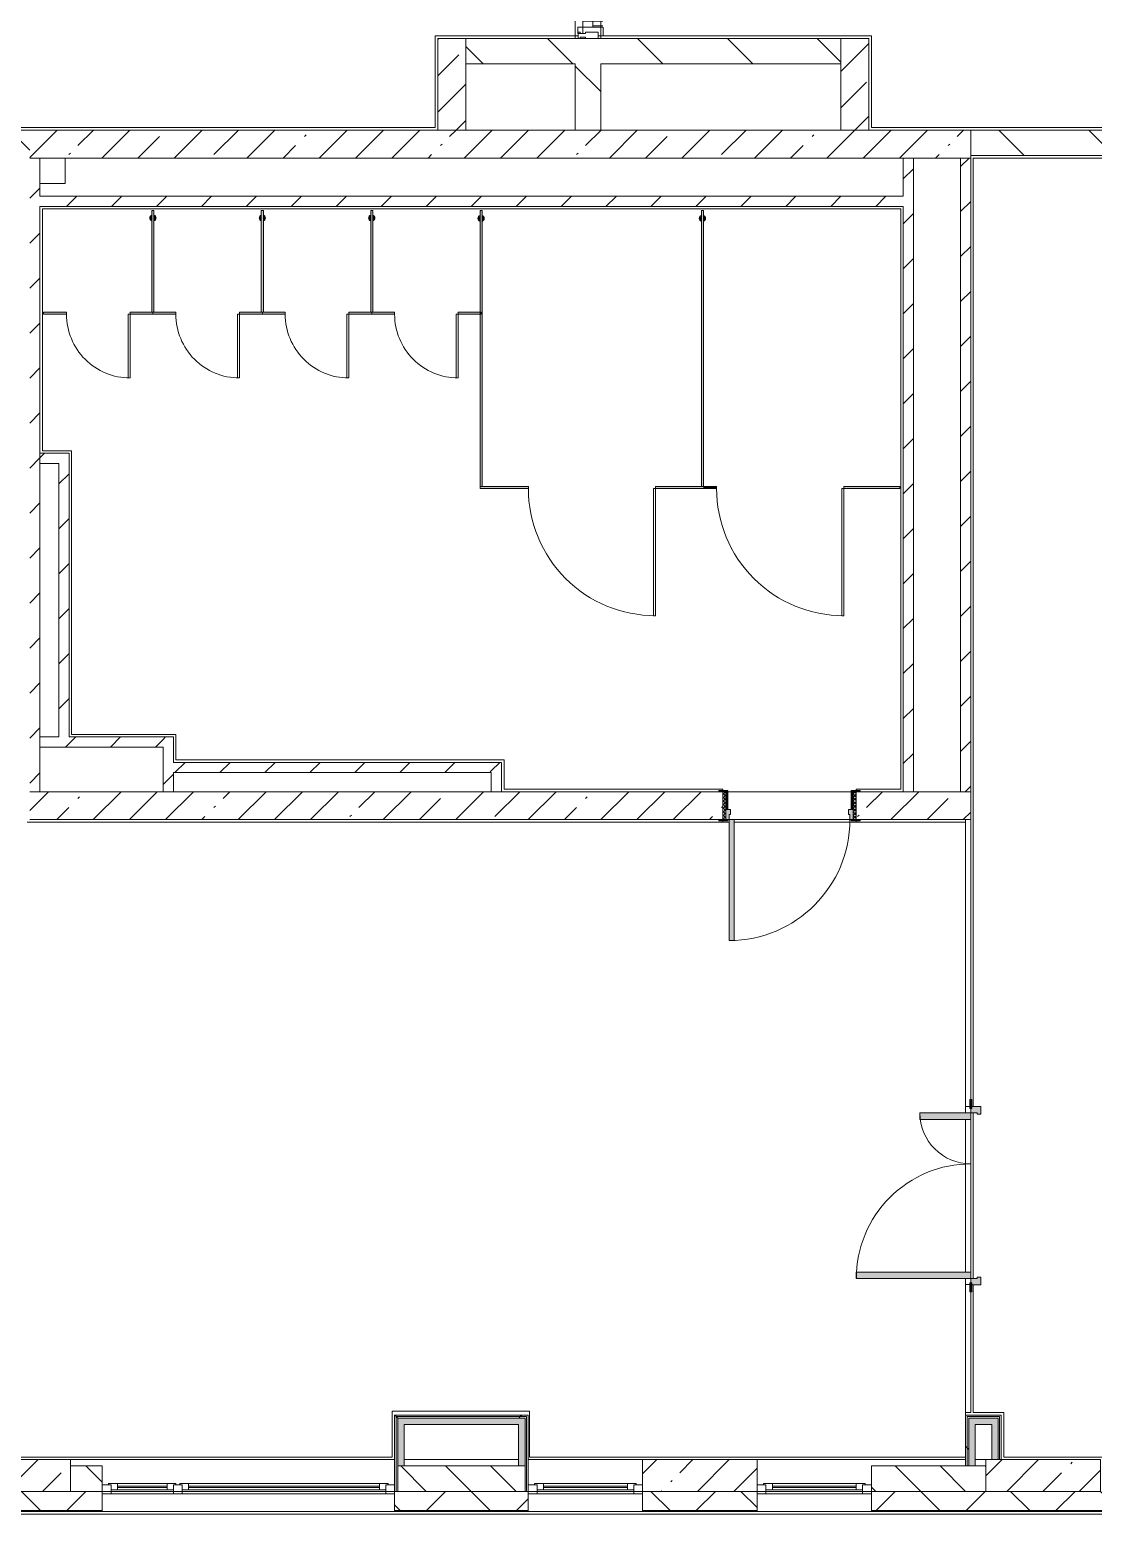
# Model space of a CAD drawing. Header units: millimetres. Extents: x -7229 to 193500, y -8553 to 29000.
# Drawn here: x 94210 to 102574, y -280 to 11389 of the extents above; entities that cross this region are included whole.
import ezdxf

# ---------------------------------------------------------------- set-up
doc = ezdxf.new("R2010")
doc.units = ezdxf.units.MM
for name, color, linetype, lineweight, true_color in [('A-DETL-GENF-3', 7, 'Continuous', 5, 0xaaaaaa), ('A-DOOR-1', 7, 'Continuous', 5, 0xaaaaaa), ('A-DOOR-2', 7, 'Continuous', 5, 0xe2e2e2), ('A-DOOR-FRAM-1', 7, 'Continuous', 5, 0xe2e2e2), ('A-DOOR-FRAM-2', 7, 'Continuous', 5, 0xaaaaaa), ('A-FLOR-1', 7, 'Continuous', 5, 0xaaaaaa), ('A-GENM-1', 7, 'Continuous', 5, 0xe2ddcd), ('I-WALL-1', 7, 'Continuous', 5, 0xe7e7e7)]:
    doc.layers.add(name, color=color, linetype=linetype, lineweight=lineweight, true_color=true_color)
for name, color, linetype, lineweight in [('A-DOOR', 7, 'Continuous', 5), ('A-GENM', 7, 'Continuous', 5), ('A-GLAZ', 7, 'Continuous', 5), ('A-GLAZ-CWMG', 7, 'Continuous', 5), ('A-WALL', 7, 'Continuous', 5), ('A-WALL-1', 7, 'Continuous', 9), ('I-WALL', 7, 'Continuous', 5), ('S-COLS', 7, 'Continuous', 5)]:
    doc.layers.add(name, color=color, linetype=linetype, lineweight=lineweight)
pattern_1 = [(45, (0, 0), (-176.7767, 176.7767), [])]
pattern_2 = [(135, (0, 0), (-353.5534, -353.5534), [])]
pattern_3 = [(45, (0, 0), (-285.1231, 285.1231), []), (45, (285.12, 0), (-285.1231, 285.1231), [504.031, -100.806, 16.764, -84.042])]
pattern_4 = [(45, (0, 0), (-530.33, 530.33), []), (135, (0, 0), (-530.33, -530.33), [])]

# ---------------------------------------------------------------- blocks, each defined once
blk = doc.blocks.new('110_Дверь_СКБ_1Ст_Внутренняя1 - Д-7а_л__950x2100h_Туалет-32220591-1_2_1_птичка зашивка')
at = {"layer": 'A-DOOR-1'}
h = blk.add_hatch(dxfattribs=at)
h.set_pattern_fill('FP_27', color=256, style=0, pattern_type=2)
h.set_pattern_definition([(135, (1776.41, 174.685), (-14.14214, -14.14214), []), (225, (1776.41, 174.685), (14.14214, -14.14214), [])])
h.paths.add_polyline_path([(537.5, 110), (512.5, 110), (512.5, -110), (537.5, -110)])
at = {"layer": 'A-DOOR-2'}
h = blk.add_hatch(color=256, dxfattribs=at)
h.paths.add_polyline_path([(512.5, 110), (487.5, 110), (487.5, 70), (477.5, 70), (477.5, 30), (512.5, 30)])
h.paths.add_polyline_path([(-462.5, 110), (-487.5, 110), (-487.5, 30), (-452.5, 30), (-452.5, 70), (-462.5, 70)])
at = {"layer": 'A-DOOR-FRAM-1'}
for points in [[(447.5, 1060), (447.5, 110), (487.5, 112), (487.5, 1060)], [(-499, 118), (-542.5, 118), (-542.5, 110), (-472.5, 110), (-472.5, 118), (-492.5, 118)], [(567.5, 118), (497.5, 118), (497.5, 110), (567.5, 110)], [(-487.5, 30), (-487.5, -110), (-472.5, -110), (-472.5, 30)], [(497.5, 30), (497.5, -110), (512.5, -110), (512.5, 30)], [(-542.5, -110), (-542.5, -118), (-472.5, -118), (-472.5, -110), (-512.5, -110)], [(512.5, -110), (497.5, -110), (497.5, -118), (567.5, -118), (567.5, -110), (537.5, -110)]]:
    blk.add_hatch(color=256, dxfattribs=at).paths.add_polyline_path(points)
at = {"layer": 'A-DOOR-FRAM-2'}
h = blk.add_hatch(dxfattribs=at)
h.set_pattern_fill('FP_28', color=256, style=0, pattern_type=2)
h.set_pattern_definition([(45, (-346.384, 174.685), (-14.1421, 14.1421), []), (135, (-346.384, 174.685), (-14.1421, -14.1421), [])])
h.paths.add_polyline_path([(-512.5, 110), (-512.5, -110), (-487.5, -110), (-487.5, 110)])
at = {"layer": 'A-DOOR-1'}
for p, q in [((487.5, 1060), (447.5, 1060)), ((447.5, 1060), (447.5, 110)), ((487.5, 110), (487.5, 1060)), ((447.5, 110), (487.5, 110))]:
    blk.add_line(p, q, dxfattribs=at)
blk.add_arc((487.5, 110), 950, 90, 180, dxfattribs=at)
at = {"layer": 'A-DOOR-FRAM-2'}
for p, q in [((-472.5, 118), (-542.5, 118)), ((-542.5, 118), (-542.5, 110)), ((-472.5, 110), (-472.5, 118)), ((567.5, 118), (497.5, 118)), ((497.5, 118), (497.5, 110)), ((567.5, 110), (567.5, 118)), ((-542.5, 110), (-472.5, 110)), ((-487.5, 110), (-512.5, 110)), ((-512.5, 110), (-512.5, -110)), ((-462.5, 110), (-487.5, 110)), ((-487.5, 110), (-487.5, 30)), ((-487.5, -110), (-487.5, 110)), ((-472.5, 110), (-487.5, 110)), ((-487.5, 110), (-487.5, 109)), ((-487.5, 109), (-472.5, 109)), ((-487.5, 30), (-452.5, 30)), ((-472.5, 30), (-487.5, 30)), ((-487.5, 30), (-487.5, -110)), ((-472.5, 109), (-472.5, 110)), ((-472.5, -110), (-472.5, 30)), ((-462.5, 70), (-462.5, 110)), ((-452.5, 70), (-462.5, 70)), ((-452.5, 30), (-452.5, 70)), ((487.5, 70), (477.5, 70)), ((477.5, 70), (477.5, 30)), ((477.5, 30), (512.5, 30)), ((487.5, 110), (487.5, 70)), ((512.5, 110), (487.5, 110)), ((512.5, 110), (497.5, 110)), ((497.5, 110), (497.5, 109)), ((497.5, 110), (567.5, 110)), ((497.5, 109), (512.5, 109)), ((512.5, 30), (497.5, 30)), ((497.5, 30), (497.5, -110)), ((512.5, 30), (512.5, 110)), ((537.5, 110), (512.5, 110)), ((512.5, 110), (512.5, -110)), ((512.5, 109), (512.5, 110)), ((512.5, -110), (512.5, 30)), ((537.5, -110), (537.5, 110)), ((-472.5, -110), (-542.5, -110)), ((-542.5, -110), (-542.5, -118)), ((-512.5, -110), (-487.5, -110)), ((-487.5, -110), (-472.5, -110)), ((-472.5, -118), (-472.5, -110)), ((497.5, -110), (512.5, -110)), ((567.5, -110), (497.5, -110)), ((497.5, -110), (497.5, -118)), ((512.5, -110), (537.5, -110)), ((567.5, -118), (567.5, -110)), ((-542.5, -118), (-472.5, -118)), ((497.5, -118), (567.5, -118))]:
    blk.add_line(p, q, dxfattribs=at)
blk = doc.blocks.new('131_Сантехническая перегородка 7 - СП-1-30858579-1_2_1_птичка зашивка')
at = {"layer": 'A-GENM-1'}
blk.add_hatch(color=256, dxfattribs=at).paths.add_polyline_path([(2166, 8), (-4, 8), (-4, -8), (2166, -8)])
at = {"layer": 'A-GENM'}
for p, q in [((2166, 8), (-4, 8)), ((-4, 8), (-4, -8)), ((2166, -8), (2166, 8)), ((-4, -8), (2166, -8))]:
    blk.add_line(p, q, dxfattribs=at)
at = {"layer": 'A-GENM', "flags": 128}
for points in [[(71, 8), (71, 9), (71, 9), (70, 9), (70, 10), (70, 10), (69, 11), (69, 11), (68, 12), (68, 12), (67, 12), (67, 13), (66, 13), (66, 13), (65, 14), (65, 14), (64, 14), (64, 14), (63, 14), (62, 15), (62, 15), (61, 15), (61, 15), (60, 15), (59, 15), (59, 15), (58, 15), (58, 15), (57, 15), (56, 15), (56, 15), (55, 15), (55, 15), (54, 14), (54, 14), (53, 14), (52, 14), (52, 13), (51, 13), (51, 13), (50, 13), (50, 12), (49, 12), (49, 11), (48, 11), (48, 11), (48, 10), (47, 10), (47, 9), (46, 9), (46, 8), (46, 8)], [(46, -8), (46, -9), (47, -9), (47, -9), (47, -10), (48, -10), (48, -11), (49, -11), (49, -12), (50, -12), (50, -12), (51, -13), (51, -13), (52, -13), (52, -14), (53, -14), (53, -14), (54, -14), (54, -14), (55, -15), (56, -15), (56, -15), (57, -15), (57, -15), (58, -15), (59, -15), (59, -15), (60, -15), (60, -15), (61, -15), (62, -15), (62, -15), (63, -15), (63, -14), (64, -14), (64, -14), (65, -14), (66, -13), (66, -13), (67, -13), (67, -13), (68, -12), (68, -12), (69, -11), (69, -11), (69, -11), (70, -10), (70, -10), (71, -9), (71, -9), (71, -8), (71, -8)]]:
    blk.add_lwpolyline(points, dxfattribs=at)
at = {"layer": 'A-GENM'}
for radius, start, end in [(24.6, 19.9113, 160.0887), (17.6, 45, 135), (17.6, 45, 135), (15.1, 45, 135), (24.6, 199.9113, 340.0887), (17.6, 225, 315), (17.6, 225, 315), (15.1, 225, 315)]:
    blk.add_arc((59, 0), radius, start, end, dxfattribs=at)
blk = doc.blocks.new('131_Сантехническая перегородка 6 - СП-1-30839354-1_2_1_птичка зашивка')
at = {"layer": 'A-GENM-1'}
blk.add_hatch(color=256, dxfattribs=at).paths.add_polyline_path([(800, 8), (0, 8), (0, -8), (800, -8)])
at = {"layer": 'A-GENM'}
for p, q in [((800, 8), (0, 8)), ((0, 8), (0, -8)), ((800, -8), (800, 8)), ((0, -8), (800, -8))]:
    blk.add_line(p, q, dxfattribs=at)
at = {"layer": 'A-GENM', "flags": 128}
for points in [[(71, 8), (71, 9), (71, 9), (70, 9), (70, 10), (70, 10), (69, 11), (69, 11), (68, 12), (68, 12), (67, 12), (67, 13), (66, 13), (66, 13), (65, 14), (65, 14), (64, 14), (64, 14), (63, 14), (62, 15), (62, 15), (61, 15), (61, 15), (60, 15), (59, 15), (59, 15), (58, 15), (58, 15), (57, 15), (56, 15), (56, 15), (55, 15), (55, 15), (54, 14), (54, 14), (53, 14), (52, 14), (52, 13), (51, 13), (51, 13), (50, 13), (50, 12), (49, 12), (49, 11), (48, 11), (48, 11), (48, 10), (47, 10), (47, 9), (46, 9), (46, 8), (46, 8)], [(46, -8), (46, -9), (47, -9), (47, -9), (47, -10), (48, -10), (48, -11), (49, -11), (49, -12), (50, -12), (50, -12), (51, -13), (51, -13), (52, -13), (52, -14), (53, -14), (53, -14), (54, -14), (54, -14), (55, -15), (56, -15), (56, -15), (57, -15), (57, -15), (58, -15), (59, -15), (59, -15), (60, -15), (60, -15), (61, -15), (62, -15), (62, -15), (63, -15), (63, -14), (64, -14), (64, -14), (65, -14), (66, -13), (66, -13), (67, -13), (67, -13), (68, -12), (68, -12), (69, -11), (69, -11), (69, -11), (70, -10), (70, -10), (71, -9), (71, -9), (71, -8), (71, -8)]]:
    blk.add_lwpolyline(points, dxfattribs=at)
at = {"layer": 'A-GENM'}
for radius, start, end in [(24.6, 19.9113, 160.0887), (17.6, 45, 135), (17.6, 45, 135), (15.1, 45, 135), (24.6, 199.9113, 340.0887), (17.6, 225, 315), (17.6, 225, 315), (15.1, 225, 315)]:
    blk.add_arc((59, 0), radius, start, end, dxfattribs=at)
blk = doc.blocks.new('131_Сантехническая перегородка_Дверь МГН - СД-1-30883454-1_2_1_птичка зашивка')
at = {"layer": 'A-GENM-1'}
for points in [[(10, 8), (-370, 8), (-367, -8), (10, -8)], [(1390, 8), (1010, 8), (1010, -8), (1390, -8)]]:
    blk.add_hatch(color=256, dxfattribs=at).paths.add_polyline_path(points)
at = {"layer": 'A-DOOR'}
for p, q in [((10, 1008), (26, 1008)), ((10, 8), (10, 1008)), ((26, 8), (26, 1008)), ((10, 8), (26, 8))]:
    blk.add_line(p, q, dxfattribs=at)
blk.add_arc((10, 8), 1000, 360, 90, dxfattribs=at)
at = {"layer": 'A-GENM'}
for p, q in [((10, 8), (-370, 8)), ((-370, 8), (-370, -8)), ((10, -8), (10, 8)), ((1390, 8), (1010, 8)), ((1010, 8), (1010, -8)), ((1390, -8), (1390, 8)), ((-370, -8), (10, -8)), ((1010, -8), (1390, -8))]:
    blk.add_line(p, q, dxfattribs=at)
blk = doc.blocks.new('120_Окно_СКБ_2Ст_Фрамуга сверху - 120_Окно_СКБ_2Ст_2300х2500_h_ ДОО-19727959-1_2_1_птичка зашивка')
at = {"layer": 'A-GLAZ'}
for p, q in [((-1150, -127), (-1150, -57)), ((-1150, -57), (-1080, -57)), ((1150, -57), (-1150, -57)), ((-1080, -57), (-1080, -127)), ((-1080, -57), (1080, -57)), ((520, -87), (-1080, -87)), ((-1080, -87), (-1080, -127)), ((-1030, -137), (-1030, -87)), ((-1030, -107), (470, -107)), ((470, -137), (470, -87)), ((520, -127), (520, -57)), ((520, -57), (590, -57)), ((520, -127), (520, -87)), ((590, -57), (590, -127)), ((1080, -87), (590, -87)), ((590, -87), (590, -127)), ((640, -137), (640, -87)), ((640, -107), (1030, -107)), ((1030, -137), (1030, -87)), ((1080, -127), (1080, -57)), ((1080, -57), (1150, -57)), ((1080, -127), (1080, -87)), ((1150, -57), (1150, -127)), ((-1080, -127), (-1150, -127)), ((-1150, -127), (-1100, -127)), ((-1080, -127), (-1100, -127)), ((-1100, -127), (-1100, -137)), ((-1100, -137), (540, -137)), ((540, -137), (-1100, -137)), ((470, -117), (-1030, -117)), ((590, -127), (520, -127)), ((540, -127), (520, -127)), ((540, -127), (570, -127)), ((540, -127), (570, -127)), ((540, -137), (540, -127)), ((590, -127), (570, -127)), ((570, -127), (570, -137)), ((570, -137), (1100, -137)), ((1100, -137), (570, -137)), ((1030, -117), (640, -117)), ((1150, -127), (1080, -127)), ((1100, -127), (1080, -127)), ((1100, -127), (1150, -127)), ((1100, -137), (1100, -127))]:
    blk.add_line(p, q, dxfattribs=at)
blk = doc.blocks.new('120_Окно_СКБ_1Ст - 120_Окно_СКБ_1Ст 900х2500_h_ с форточкой-V18-1_2_1_птичка зашивка')
at = {"layer": 'A-GLAZ'}
for p, q in [((-450, -127), (-450, -57)), ((-450, -57), (-380, -57)), ((450, -57), (-450, -57)), ((-380, -57), (-380, -127)), ((380, -87), (-380, -87)), ((-380, -87), (-380, -127)), ((-330, -137), (-330, -87)), ((-330, -107), (330, -107)), ((330, -137), (330, -87)), ((380, -127), (380, -57)), ((380, -57), (450, -57)), ((380, -127), (380, -87)), ((450, -57), (450, -127)), ((-380, -127), (-450, -127)), ((-450, -127), (-400, -127)), ((-380, -127), (-400, -127)), ((-400, -127), (-400, -137)), ((-400, -137), (400, -137)), ((400, -137), (-400, -137)), ((330, -117), (-330, -117)), ((450, -127), (380, -127)), ((400, -127), (380, -127)), ((400, -127), (450, -127)), ((400, -137), (400, -127))]:
    blk.add_line(p, q, dxfattribs=at)
blk = doc.blocks.new('BSC_Колонна _Прямоугольная - 250х900-23282983-1_2_1_птичка зашивка')
at = {"layer": 'S-COLS'}
h = blk.add_hatch(dxfattribs=at)
h.set_pattern_fill('FP_61', color=256, style=0, pattern_type=2)
h.set_pattern_definition([(45, (-99480, -25), (-285.1231, 285.1231), []), (45, (-99194.88, -25), (-285.1231, 285.1231), [504.031, -100.806, 16.764, -84.042])])
h.paths.add_polyline_path([(10, -125), (450, -125), (450, 125), (-450, 125), (-450, -125)])
for p, q in [((450, 125), (-450, 125)), ((-450, 125), (-450, -125)), ((450, -125), (450, 125)), ((-450, -125), (450, -125))]:
    blk.add_line(p, q, dxfattribs=at)
blk = doc.blocks.new('BSC_Колонна _Прямоугольная - 250х900-V56-1_2_1_птичка зашивка')
at = {"layer": 'S-COLS'}
h = blk.add_hatch(dxfattribs=at)
h.set_pattern_fill('FP_67', color=256, style=0, pattern_type=2)
h.set_pattern_definition([(45, (-94080, -25), (-285.1231, 285.1231), []), (45, (-93794.88, -25), (-285.1231, 285.1231), [504.031, -100.806, 16.764, -84.042])])
h.paths.add_polyline_path([(53, -125), (450, -125), (450, 125), (-450, 125), (-450, -125)])
for p, q in [((450, 125), (-450, 125)), ((-450, 125), (-450, -125)), ((450, -125), (450, 125)), ((-450, -125), (450, -125))]:
    blk.add_line(p, q, dxfattribs=at)
blk = doc.blocks.new('BSC_Колонна _Прямоугольная - 250х900-V57-1_2_1_птичка зашивка')
at = {"layer": 'S-COLS'}
h = blk.add_hatch(dxfattribs=at)
h.set_pattern_fill('FP_68', color=256, style=0, pattern_type=2)
h.set_pattern_definition([(45, (-102180, -25), (-285.1231, 285.1231), []), (45, (-101894.88, -25), (-285.1231, 285.1231), [504.031, -100.806, 16.764, -84.042])])
h.paths.add_polyline_path([(-11, -125), (450, -125), (450, 125), (-450, 125), (-450, -125)])
for p, q in [((450, 125), (-450, 125)), ((-450, 125), (-450, -125)), ((450, -125), (450, 125)), ((-450, -125), (450, -125))]:
    blk.add_line(p, q, dxfattribs=at)
blk = doc.blocks.new('131_Сантехническая перегородка_Дверь 5 - СД-1-30835617-1_2_1_птичка зашивка')
at = {"layer": 'A-GENM-1'}
for points in [[(70, 8), (70, -8), (250, -8), (250, 8), (78, 8)], [(750, 8), (750, -8), (930, -8), (930, 8), (839, 8)]]:
    blk.add_hatch(color=256, dxfattribs=at).paths.add_polyline_path(points)
at = {"layer": 'A-DOOR'}
for p, q in [((266, 508), (250, 508)), ((250, 8), (250, 508)), ((266, 8), (266, 508)), ((266, 8), (250, 8))]:
    blk.add_line(p, q, dxfattribs=at)
blk.add_arc((250, 8), 500, 360, 90, dxfattribs=at)
at = {"layer": 'A-GENM'}
for p, q in [((250, 8), (70, 8)), ((70, 8), (70, -8)), ((250, -8), (250, 8)), ((930, 8), (750, 8)), ((750, 8), (750, -8)), ((930, -8), (930, 8)), ((70, -8), (250, -8)), ((750, -8), (930, -8))]:
    blk.add_line(p, q, dxfattribs=at)
blk = doc.blocks.new('120_Окно_СКБ_1Ст - 120_Окно_СКБ_1Ст 900х2500_h_ с форточкой-22876038-1_2_1_птичка зашивка')
at = {"layer": 'A-GLAZ'}
for p, q in [((-450, -127), (-450, -57)), ((-450, -57), (-380, -57)), ((450, -57), (-450, -57)), ((-380, -57), (-380, -127)), ((380, -87), (-380, -87)), ((-380, -87), (-380, -127)), ((-330, -137), (-330, -87)), ((-330, -107), (330, -107)), ((330, -137), (330, -87)), ((380, -127), (380, -57)), ((380, -57), (450, -57)), ((380, -127), (380, -87)), ((450, -57), (450, -127)), ((-380, -127), (-450, -127)), ((-450, -127), (-400, -127)), ((-380, -127), (-400, -127)), ((-400, -127), (-400, -137)), ((-400, -137), (400, -137)), ((400, -137), (-400, -137)), ((330, -117), (-330, -117)), ((450, -127), (380, -127)), ((400, -127), (380, -127)), ((400, -127), (450, -127)), ((400, -137), (400, -127))]:
    blk.add_line(p, q, dxfattribs=at)
blk = doc.blocks.new('110_Дверь_СКБ_2Ст - Д-5_п__в составе перегородки _не входит в спец__-32680960-1_2_1_птичка зашивка')
at = {"layer": 'A-DOOR-2'}
for points in [[(-638, 334), (-638, 0), (-588, 0), (-588, 901), (-638, 901)], [(612, 334), (612, 0), (662, 0), (662, 401), (612, 401)]]:
    blk.add_hatch(color=256, dxfattribs=at).paths.add_polyline_path(points)
h = blk.add_hatch(color=256, dxfattribs=at)
h.paths.add_polyline_path([(-688, -20), (-688, -79), (-628, -79), (-628, -49), (-638, -49), (-638, 0), (-688, 0)])
h.paths.add_polyline_path([(652, -49), (652, -79), (712, -79), (712, 0), (662, 0), (662, -49)])
at = {"layer": 'A-DOOR-FRAM-1'}
for points in [[(-743, 3), (-743, 0), (-673, 0), (-673, 8), (-743, 8)], [(697, 0), (767, 0), (767, 8), (697, 8)], [(-743, -9), (-688, -9), (-688, -1), (-743, -1)], [(712, -9), (767, -9), (767, -1), (712, -1)]]:
    blk.add_hatch(color=256, dxfattribs=at).paths.add_polyline_path(points)
at = {"layer": 'A-DOOR-1'}
for p, q in [((-638, 901), (-638, 0)), ((-588, 901), (-638, 901)), ((-588, 0), (-588, 901)), ((662, 401), (612, 401)), ((612, 401), (612, 0)), ((662, 0), (662, 401)), ((-638, 0), (-588, 0)), ((612, 0), (662, 0))]:
    blk.add_line(p, q, dxfattribs=at)
for centre, radius, start, end in [((-638, 0), 900, 0, 90), ((662, 0), 400, 90, 180)]:
    blk.add_arc(centre, radius, start, end, dxfattribs=at)
at = {"layer": 'A-DOOR-FRAM-2'}
for p, q in [((-673, 8), (-743, 8)), ((-743, 8), (-743, 0)), ((-743, 0), (-673, 0)), ((-638, 0), (-688, 0)), ((-688, 0), (-688, -79)), ((-673, 0), (-688, 0)), ((-688, 0), (-688, -1)), ((-673, 0), (-673, 8)), ((-673, -1), (-673, 0)), ((-638, -49), (-638, 0)), ((662, 0), (662, -49)), ((712, 0), (662, 0)), ((767, 8), (697, 8)), ((697, 8), (697, 0)), ((712, 0), (697, 0)), ((697, 0), (697, -1)), ((697, 0), (767, 0)), ((712, -79), (712, 0)), ((712, -1), (712, 0)), ((767, 0), (767, 8)), ((-673, -1), (-743, -1)), ((-743, -1), (-743, -9)), ((-743, -9), (-673, -9)), ((-688, -79), (-628, -79)), ((-688, -1), (-673, -1)), ((-673, -9), (-673, -1)), ((-628, -49), (-638, -49)), ((-628, -79), (-628, -49)), ((662, -49), (652, -49)), ((652, -49), (652, -79)), ((652, -79), (712, -79)), ((697, -1), (712, -1)), ((767, -1), (697, -1)), ((697, -1), (697, -9)), ((697, -9), (767, -9)), ((767, -9), (767, -1))]:
    blk.add_line(p, q, dxfattribs=at)
blk = doc.blocks.new('131_Сантехническая перегородка_Дверь 5 - СД-1-V111-1_2_1_птичка зашивка')
at = {"layer": 'A-GENM-1'}
for points in [[(250, 8), (78, 8), (78, -8), (250, -8)], [(922, 8), (750, 8), (750, -8), (930, -8), (930, 8)]]:
    blk.add_hatch(color=256, dxfattribs=at).paths.add_polyline_path(points)
at = {"layer": 'A-DOOR'}
for p, q in [((266, 508), (250, 508)), ((250, 8), (250, 508)), ((266, 8), (266, 508)), ((266, 8), (250, 8))]:
    blk.add_line(p, q, dxfattribs=at)
blk.add_arc((250, 8), 500, 360, 90, dxfattribs=at)
at = {"layer": 'A-GENM'}
for p, q in [((250, 8), (70, 8)), ((70, 8), (70, -8)), ((250, -8), (250, 8)), ((930, 8), (750, 8)), ((750, 8), (750, -8)), ((930, -8), (930, 8)), ((70, -8), (250, -8)), ((750, -8), (930, -8))]:
    blk.add_line(p, q, dxfattribs=at)
blk = doc.blocks.new('131_Сантехническая перегородка_Дверь МГН 2 - СД-1-30897608-1_2_1_птичка зашивка')
at = {"layer": 'A-GENM-1'}
for points in [[(-270, 8), (-430, 8), (-430, -8), (10, -8), (10, 8)], [(1010, 8), (1010, -8), (1110, -8), (1110, 8)]]:
    blk.add_hatch(color=256, dxfattribs=at).paths.add_polyline_path(points)
at = {"layer": 'A-DOOR'}
for p, q in [((10, 1008), (26, 1008)), ((10, 8), (10, 1008)), ((26, 8), (26, 1008)), ((10, 8), (26, 8))]:
    blk.add_line(p, q, dxfattribs=at)
blk.add_arc((10, 8), 1000, 360, 90, dxfattribs=at)
at = {"layer": 'A-GENM'}
for p, q in [((10, 8), (-430, 8)), ((-430, 8), (-430, -8)), ((10, -8), (10, 8)), ((1110, 8), (1010, 8)), ((1010, 8), (1010, -8)), ((1110, -8), (1110, 8)), ((-430, -8), (10, -8)), ((1010, -8), (1110, -8))]:
    blk.add_line(p, q, dxfattribs=at)
blk = doc.blocks.new('Дверь_Витражная_остекление_ - ВВ-7 остекление-32349468-1_2_1_птичка зашивка')
at = {"layer": 'A-DETL-GENF-3'}
for p, q in [((-815, -20), (-860, -20)), ((-860, -177), (-860, -20)), ((-815, -20), (-860, -20)), ((-860, -20), (-860, -177)), ((-860, -100), (-815, -100)), ((-850, -177), (-850, -100)), ((-815, -177), (-815, -20)), ((-815, -177), (-815, -20)), ((-806, -177), (-806, -100)), ((856, -800), (856, -100)), ((865, -880), (865, -20)), ((865, -20), (865, -880)), ((900, -100), (865, -100)), ((900, -800), (900, -140)), ((910, -880), (910, -140)), ((910, -880), (910, -140)), ((910, -800), (865, -800)), ((910, -880), (865, -880)), ((865, -880), (910, -880))]:
    blk.add_line(p, q, dxfattribs=at)
at = {"layer": 'A-DOOR-1'}
for p, q in [((-910, 20), (-860, 20)), ((-910, -20), (-910, 20)), ((-860, 20), (-860, -20)), ((860, 20), (910, 20)), ((860, -20), (860, 20)), ((910, 20), (910, -20)), ((-860, -20), (-910, -20)), ((-860, -177), (-860, -20)), ((860, -880), (860, -20)), ((910, -20), (860, -20))]:
    blk.add_line(p, q, dxfattribs=at)
for centre, start, end in [((-860, -20), 275.9846, 0), ((860, -20), 180, 196.2865), ((860, -20), 225.3923, 270)]:
    blk.add_arc(centre, 860, start, end, dxfattribs=at)
blk = doc.blocks.new('Прямоугольный импост - Импост структурный с накладкой - 160мм Темный-32310142-1_2_1_птичка зашивка')
at = {"layer": 'A-GLAZ-CWMG'}
for p, q in [((-50, 0), (-50, 17)), ((-50, 17), (0, 17)), ((-40, 0), (-50, 0)), ((-40, -40), (-40, 0)), ((0, 0), (-10, 0)), ((-10, 0), (-10, -40)), ((0, 17), (0, 0)), ((-50, -140), (-50, -40)), ((-50, -40), (-40, -40)), ((-10, -40), (0, -40)), ((0, -40), (0, -140)), ((0, -140), (-50, -140))]:
    blk.add_line(p, q, dxfattribs=at)

msp = doc.modelspace()

# ---------------------------------------------------------------- hatches: boundary and pattern name
at = {"layer": 'A-WALL'}
h = msp.add_hatch(dxfattribs=at)
h.set_pattern_fill('FP_2', color=256, style=0, pattern_type=2)
h.set_pattern_definition([(135, (0, 0), (-176.7767, -176.7767), [])])
h.paths.add_polyline_path([(123730, -100), (123730, 100), (123530, 100), (123530, -100)])
h.paths.add_polyline_path([(109758.3, -100), (109830, -100), (109830, 100), (109480, 100), (109480, -100), (109670, -100)])
h.paths.add_polyline_path([(92347.4, -100), (92730, -100), (92730, 100), (91930, 100), (91930, -100)])
h.paths.add_polyline_path([(94780, -100), (94780, 100), (94530, 100), (94530, -100)])
h.paths.add_polyline_path([(111630, -100), (111630, 100), (110730, 100), (110730, -100)])
h.paths.add_polyline_path([(121130, -100), (121230, -100), (121230, 100), (121130, 100), (121130, -11)])
h.paths.add_polyline_path([(97105, -100), (98105, -100), (98105, 100), (97105, 100)])
h.paths.add_polyline_path([(119330, -100), (119330, 100), (118830, 100), (118830, -100), (119133.4, -100)])
h.paths.add_polyline_path([(100830, -100), (101730, -100), (101730, 100), (100830, 100), (100830, 82.2)])
h.paths.add_polyline_path([(113680, -100), (113680, 100), (113430, 100), (113430, -100)])
h.paths.add_polyline_path([(102880, -100), (102880, 100), (102630, 100), (102630, -100)])
h.paths.add_polyline_path([(116454.8, -100), (117030, -100), (117030, 100), (115980, 100), (115980, -100)])
h.paths.add_polyline_path([(105180, -100), (106230, -100), (106230, 100), (105180, 100), (105180, -27.9)])
h = msp.add_hatch(dxfattribs=at)
h.set_pattern_fill('FP_20', color=256, style=0, pattern_type=2)
h.set_pattern_definition([(45, (0, 0), (-353.5534, 353.5534), []), (135, (0, 0), (-353.5534, -353.5534), [])])
h.paths.add_polyline_path([(89210, -250), (91030, -250), (91030, -100), (89210, -100)])
h.paths.add_polyline_path([(123530, -250), (125080, -250), (125080, -100), (123530, -100), (123530, -210)])
h.paths.add_polyline_path([(120919.2, -250), (121230, -250), (121230, -100), (120230, -100), (120230, -250)])
h.paths.add_polyline_path([(107350, -250), (108030, -250), (108030, -100), (107130, -100), (107130, -250), (107230, -250)])
h.paths.add_polyline_path([(111630, -250), (111630, -100), (110730, -100), (110730, -250)])
h.paths.add_polyline_path([(109758.3, -250), (109830, -250), (109830, -100), (109480, -100), (109480, -250)])
h.paths.add_polyline_path([(116454.8, -250), (117030, -250), (117030, -100), (115980, -100), (115980, -250)])
h.paths.add_polyline_path([(117930, -250), (119330, -250), (119330, -100), (117930, -100), (117930, -210)])
h.paths.add_polyline_path([(112530, -250), (113680, -250), (113680, -100), (112530, -100), (112530, -210)])
h.paths.add_polyline_path([(101276.1, -250), (102880, -250), (102880, -100), (100830, -100), (100830, -250)])
h.paths.add_polyline_path([(94780, -250), (94780, -100), (93630, -100), (93630, -250), (94133.1, -250)])
h.paths.add_polyline_path([(97080, -250), (98130, -250), (98130, -100), (97080, -100), (97080, -210)])
h.paths.add_polyline_path([(105180, -250), (106230, -250), (106230, -100), (105180, -100), (105180, -210)])
h.paths.add_polyline_path([(99930, -250), (99930, -100), (99030, -100), (99030, -250), (99490.4, -250)])
h.paths.add_polyline_path([(91930, -250), (92730, -250), (92730, -100), (91930, -100), (91930, -210)])
at = {"layer": 'I-WALL'}
h = msp.add_hatch(dxfattribs=at)
h.set_pattern_fill('FP_19', color=256, style=0, pattern_type=2)
h.set_pattern_definition(pattern_2)
h.paths.add_polyline_path([(98700, 10600), (98700, 11320), (98500, 11320), (98500, 10600)])
h.paths.add_polyline_path([(98597.5, 13220), (98700, 13220), (98700, 13400), (98500, 13400), (98500, 13220)])
h = msp.add_hatch(dxfattribs=at)
h.set_pattern_fill('FP_1', color=256, style=0, pattern_type=2)
h.set_pattern_definition(pattern_3)
h.paths.add_polyline_path([(97420.3, 10600), (97639, 10600), (97639, 11320), (97419, 11320), (97419, 10600)])
h = msp.add_hatch(dxfattribs=at)
h.set_pattern_fill('FP_19', color=256, style=0, pattern_type=2)
h.set_pattern_definition(pattern_2)
h.paths.add_polyline_path([(98500, 11120), (98500, 11320), (97639, 11320), (97639, 11120), (97704.6, 11120)])
h = msp.add_hatch(dxfattribs=at)
h.set_pattern_fill('FP_19', color=256, style=0, pattern_type=2)
h.set_pattern_definition(pattern_2)
h.paths.add_polyline_path([(98720, 11120), (100589, 11120), (100589, 11320), (98700, 11320), (98700, 11120)])
h = msp.add_hatch(dxfattribs=at)
h.set_pattern_fill('FP_1', color=256, style=0, pattern_type=2)
h.set_pattern_definition(pattern_3)
h.paths.add_polyline_path([(100809, 10600), (100809, 11320), (100589, 11320), (100589, 10600)])
h = msp.add_hatch(dxfattribs=at)
h.set_pattern_fill('FP_19', color=256, style=0, pattern_type=2)
h.set_pattern_definition(pattern_2)
h.paths.add_polyline_path([(107110, 10400), (107130, 10400), (107130, 10600), (105095, 10600), (105095, 10400), (106633.3, 10400)])
h.paths.add_polyline_path([(101610, 10400), (103645, 10400), (103645, 10600), (101610, 10600)])
h.paths.add_polyline_path([(92330, 10400), (92510, 10400), (92510, 10600), (91385, 10600), (91385, 10400), (92030, 10400)])
h.paths.add_polyline_path([(89985, 10400), (89985, 10600), (89610, 10600), (89610, 10400), (89960, 10400)])
h.paths.add_polyline_path([(94190, 10400), (94210, 10400), (94210, 10600), (93460, 10600), (93460, 10400), (94133.1, 10400)])
h = msp.add_hatch(dxfattribs=at)
h.set_pattern_fill('FP_1', color=256, style=0, pattern_type=2)
h.set_pattern_definition(pattern_3)
h.paths.add_polyline_path([(94290, 10380), (101610, 10380), (101610, 10600), (94210, 10600), (94210, 10380)])
h = msp.add_hatch(dxfattribs=at)
h.set_pattern_fill('FP_18', color=256, style=0, pattern_type=2)
h.set_pattern_definition(pattern_1)
h.paths.add_polyline_path([(94290, 5400), (94290, 10380), (94210, 10380), (94210, 5400)])
h = msp.add_hatch(dxfattribs=at)
h.set_pattern_fill('FP_18', color=256, style=0, pattern_type=2)
h.set_pattern_definition(pattern_1)
h.paths.add_polyline_path([(101160, 5400), (101160, 10380), (101080, 10380), (101080, 5400)])
h = msp.add_hatch(dxfattribs=at)
h.set_pattern_fill('FP_18', color=256, style=0, pattern_type=2)
h.set_pattern_definition(pattern_1)
h.paths.add_polyline_path([(101610, 5400), (101610, 10380), (101530, 10380), (101530, 5400), (101570, 5400)])
h = msp.add_hatch(dxfattribs=at)
h.set_pattern_fill('FP_18', color=256, style=0, pattern_type=2)
h.set_pattern_definition(pattern_1)
h.paths.add_polyline_path([(94733, 10000), (101080, 10000), (101080, 10080), (94290, 10078), (94290, 10000), (94540, 10000)])
h = msp.add_hatch(dxfattribs=at)
h.set_pattern_fill('FP_18', color=256, style=0, pattern_type=2)
h.set_pattern_definition(pattern_1)
h.paths.add_polyline_path([(94290, 7980), (94520, 7980), (94520, 8060), (94290, 8060)])
h = msp.add_hatch(dxfattribs=at)
h.set_pattern_fill('FP_18', color=256, style=0, pattern_type=2)
h.set_pattern_definition(pattern_1)
h.paths.add_polyline_path([(94520, 5830), (94520, 7980), (94440, 7980), (94440, 5830)])
h = msp.add_hatch(dxfattribs=at)
h.set_pattern_fill('FP_18', color=256, style=0, pattern_type=2)
h.set_pattern_definition(pattern_1)
h.paths.add_polyline_path([(92460, 6620), (92460, 6700), (92030, 6700), (92030, 6620), (92430, 6620)])
h.paths.add_polyline_path([(94133.1, 6620), (94210, 6620), (94210, 6700), (93410, 6700), (93410, 6620), (93460, 6620)])
h = msp.add_hatch(dxfattribs=at)
h.set_pattern_fill('FP_18', color=256, style=0, pattern_type=2)
h.set_pattern_definition(pattern_1)
h.paths.add_polyline_path([(95260, 5750), (95260, 5830), (94290, 5830), (94290, 5750), (94540, 5750)])
h = msp.add_hatch(dxfattribs=at)
h.set_pattern_fill('FP_18', color=256, style=0, pattern_type=2)
h.set_pattern_definition(pattern_1)
h.paths.add_polyline_path([(95260, 5400), (95340, 5400), (95340, 5830), (95260, 5830), (95260, 5529)])
h = msp.add_hatch(dxfattribs=at)
h.set_pattern_fill('FP_18', color=256, style=0, pattern_type=2)
h.set_pattern_definition(pattern_1)
h.paths.add_polyline_path([(95340, 5550), (97840, 5550), (97840, 5630), (95340, 5630)])
h = msp.add_hatch(dxfattribs=at)
h.set_pattern_fill('FP_18', color=256, style=0, pattern_type=2)
h.set_pattern_definition(pattern_1)
h.paths.add_polyline_path([(97920, 5400), (97920, 5630), (97840, 5630), (97840, 5400)])
h = msp.add_hatch(dxfattribs=at)
h.set_pattern_fill('FP_1', color=256, style=0, pattern_type=2)
h.set_pattern_definition(pattern_3)
h.paths.add_polyline_path([(101570, 5180), (101610, 5180), (101610, 5400), (100710, 5400), (100710, 5180), (101530, 5180)])
h.paths.add_polyline_path([(99630, 5180), (99660, 5180), (99660, 5400), (94210, 5400), (94210, 5180), (98140, 5180)])
h = msp.add_hatch(dxfattribs=at)
h.set_pattern_fill('FP_112', color=256, style=0, pattern_type=2)
h.set_pattern_definition(pattern_4)
h.paths.add_polyline_path([(97080, -100), (97092.5, -100), (97092.5, 500), (97080, 500), (97080, -62.5)])
h = msp.add_hatch(dxfattribs=at)
h.set_pattern_fill('FP_112', color=256, style=0, pattern_type=2)
h.set_pattern_definition(pattern_4)
h.paths.add_polyline_path([(97092.5, 487.5), (98130, 487.5), (98130, 500), (97092.5, 500)])
h = msp.add_hatch(dxfattribs=at)
h.set_pattern_fill('FP_112', color=256, style=0, pattern_type=2)
h.set_pattern_definition(pattern_4)
h.paths.add_polyline_path([(97092.5, -100), (97105, -100), (97105, 487.5), (97092.5, 487.5), (97092.5, 18.8)])
h = msp.add_hatch(dxfattribs=at)
h.set_pattern_fill('FP_112', color=256, style=0, pattern_type=2)
h.set_pattern_definition(pattern_4)
h.paths.add_polyline_path([(97117.5, 475), (98117.5, 475), (98117.5, 487.5), (97105, 487.5), (97105, 475)])
h = msp.add_hatch(dxfattribs=at)
h.set_pattern_fill('FP_112', color=256, style=0, pattern_type=2)
h.set_pattern_definition(pattern_4)
h.paths.add_polyline_path([(101570, 100), (101582.5, 100), (101582.5, 500), (101570, 500), (101570, 150)])
h = msp.add_hatch(dxfattribs=at)
h.set_pattern_fill('FP_112', color=256, style=0, pattern_type=2)
h.set_pattern_definition(pattern_4)
h.paths.add_polyline_path([(101582.5, 100), (101595, 100), (101595, 487.5), (101582.5, 487.5), (101582.5, 150)])
h = msp.add_hatch(dxfattribs=at)
h.set_pattern_fill('FP_112', color=256, style=0, pattern_type=2)
h.set_pattern_definition(pattern_4)
h.paths.add_polyline_path([(101825, 150), (101837.5, 150.5), (101837.5, 475), (101825, 475), (101825, 151)])
h = msp.add_hatch(dxfattribs=at)
h.set_pattern_fill('FP_112', color=256, style=0, pattern_type=2)
h.set_pattern_definition(pattern_4)
h.paths.add_polyline_path([(101837.5, 150), (101850, 150), (101850, 487.5), (101837.5, 487.5), (101837.5, 150.5)])
at = {"layer": 'I-WALL-1'}
for points in [[(97155, 100), (97155, 475), (97105, 475), (97105, 100)], [(98105, 425), (98105, 475), (97155, 475), (97155, 425), (98055, 425)], [(101595, 100), (101645, 100), (101645, 475), (101595, 475), (101595, 150)], [(101645, 425), (101825, 425), (101825, 475), (101645, 475)], [(98105, 100), (98105, 425), (98055, 425), (98055, 100)], [(101825, 150), (101825, 425), (101775, 425), (101775, 150)]]:
    msp.add_hatch(color=256, dxfattribs=at).paths.add_polyline_path(points)

# ---------------------------------------------------------------- linework, layer by layer
at = {"layer": 'A-FLOR-1'}
for p, q in [((97399, 10620), (97399, 11340)), ((97399, 11340), (98522.6, 11340)), ((98679.6, 11340), (100829, 11340)), ((98720, 11340), (98720, 11408.7)), ((100829, 11340), (100829, 10620)), ((91335, 10620), (97399, 10620)), ((100829, 10620), (103720, 10620)), ((94490, 10380), (94490, 10180)), ((103645, 10380), (101630, 10380)), ((101630, 10380), (101630, 2925)), ((94490, 10180), (94290, 10180)), ((101060, 9980), (94310, 9980)), ((94310, 9980), (94310, 8080)), ((101060, 5420), (101060, 9980)), ((94310, 8080), (94540, 8080)), ((94540, 8080), (94540, 5850)), ((94540, 5850), (95360, 5850)), ((95360, 5850), (95360, 5650)), ((95360, 5650), (97940, 5650)), ((97940, 5650), (97940, 5420)), ((97940, 5420), (99660, 5420)), ((99660, 5420), (99660, 5408)), ((100710, 5420), (101060, 5420)), ((100710, 5408), (100710, 5420)), ((99710, 5160), (94190, 5160)), ((99660, 5172), (99660, 5160)), ((101570, 5160), (99750, 5160)), ((100710, 5160), (100710, 5172)), ((101570, 2875), (101570, 2925)), ((101630, 2875), (101630, 1575)), ((101570, 1525), (101570, 1575)), ((101630, 1525), (101630, 521.2)), ((97060, 170), (97060, 530)), ((97060, 530), (98140, 530)), ((98140, 530), (98140, 170)), ((101570, 500), (101570, 521)), ((101630, 521.2), (101870, 521.2)), ((101870, 521.2), (101870, 170)), ((92446, 170), (97060, 170)), ((98140, 170), (101570, 170)), ((101870, 170), (105510, 170))]:
    msp.add_line(p, q, dxfattribs=at)
at = {"layer": 'A-WALL'}
for p, q in [((94780, 100), (94530, 100)), ((94780, -258), (94780, 100)), ((97080, 100), (97080, -258)), ((98055, 100), (97155, 100)), ((98130, -258), (98130, 100)), ((101730, 100), (100830, 100)), ((100830, 100), (100830, -258)), ((94780, -100), (97080, -100)), ((98130, -100), (99030, -100)), ((99030, -100), (99030, -258)), ((99930, -258), (99930, -100)), ((99930, -100), (100830, -100)), ((108030, -280), (89180, -280)), ((91930, -258), (108030, -258))]:
    msp.add_line(p, q, dxfattribs=at)
at = {"layer": 'A-WALL-1'}
for p, q in [((97639, 11320), (97639, 11120)), ((100589, 11120), (100589, 11320)), ((98500, 10600), (98700, 10600)), ((101610, 10400), (101610, 10600)), ((94210, 5400), (94290, 5400)), ((101080, 5400), (101160, 5400)), ((101530, 5400), (101610, 5400)), ((101610, 5180), (101570, 5180)), ((97092.5, 487.5), (97092.5, -100)), ((98117.5, 487.5), (97092.5, 487.5)), ((97105, 475), (97105, -100)), ((98105, 475), (97105, 475)), ((98105, -100), (98105, 475)), ((98117.5, -100), (98117.5, 487.5)), ((101582.5, 487.5), (101582.5, 100)), ((101837.5, 487.5), (101582.5, 487.5)), ((101595, 475), (101595, 100)), ((101825, 475), (101595, 475)), ((101825, 150), (101825, 475)), ((101837.5, 150), (101837.5, 487.5)), ((97105, 100), (97155, 100)), ((98055, 100), (98105, 100)), ((94530, -100), (94780, -100)), ((94780, -100), (94530, -100)), ((98130, -100), (97080, -100)), ((97105, -100), (98105, -100)), ((100830, -100), (101730, -100)), ((101730, -100), (100830, -100)), ((93630, -250), (94780, -250)), ((93630, -253), (94780, -253)), ((97080, -250), (98130, -250)), ((97080, -253), (98130, -253)), ((99030, -250), (99930, -250)), ((99030, -253), (99930, -253)), ((100830, -250), (102880, -250)), ((100830, -253), (102880, -253))]:
    msp.add_line(p, q, dxfattribs=at)
at = {"layer": 'I-WALL'}
for p, q in [((98700, 13400), (98700, 11320)), ((98500, 11320), (98500, 11457.1)), ((100809, 11320), (97419, 11320)), ((97419, 11320), (97419, 10600)), ((100809, 10600), (100809, 11320)), ((97639, 11120), (98500, 11120)), ((97639, 10600), (97639, 11120)), ((98500, 11120), (98500, 10600)), ((98700, 10600), (98700, 11120)), ((98700, 11120), (100589, 11120)), ((100589, 11120), (100589, 10600)), ((98500, 10600), (93490, 10600)), ((103615, 10600), (98700, 10600)), ((101610, 2980), (101610, 10400)), ((101610, 10400), (103615, 10400)), ((94210, 10380), (101610, 10380)), ((94290, 10080), (94290, 10380)), ((101080, 10380), (101080, 10080)), ((101160, 5400), (101160, 10380)), ((101530, 10380), (101530, 5400)), ((101080, 10080), (94290, 10080)), ((94290, 5400), (94290, 10000)), ((94290, 10000), (101080, 10000)), ((101080, 10000), (101080, 5400)), ((94520, 8060), (94290, 8060)), ((94520, 5830), (94520, 8060)), ((94290, 7980), (94440, 7980)), ((94440, 7980), (94440, 5830)), ((94440, 5830), (94290, 5830)), ((94290, 5750), (95260, 5750)), ((95340, 5830), (94520, 5830)), ((95260, 5750), (95260, 5400)), ((95340, 5630), (95340, 5830)), ((97920, 5630), (95340, 5630)), ((97920, 5400), (97920, 5630)), ((95340, 5550), (97840, 5550)), ((95340, 5400), (95340, 5550)), ((97840, 5550), (97840, 5400)), ((99630, 5400), (94290, 5400)), ((99700, 5400), (100670, 5400)), ((101080, 5400), (100740, 5400)), ((101530, 5400), (101160, 5400)), ((94210, 5180), (99630, 5180)), ((100660, 5180), (99750, 5180)), ((100740, 5180), (101570, 5180)), ((101570, 5180), (101570, 2925)), ((101570, 2925), (101602, 2925)), ((101570, 1625), (101570, 2825)), ((101610, 2825), (101610, 1625)), ((101570, 1525), (101570, 521)), ((101602, 1525), (101570, 1525)), ((101610, 521), (101610, 1470)), ((97080, 500), (97080, 100)), ((98130, 500), (97080, 500)), ((98130, 100), (98130, 500)), ((101570, 521), (101610, 521)), ((101570, 500), (101570, 100)), ((101850, 500), (101570, 500)), ((101850, 150), (101850, 500)), ((97155, 100), (97155, 425)), ((97155, 425), (98055, 425)), ((98055, 425), (98055, 100)), ((101645, 100), (101645, 425)), ((101645, 425), (101775, 425)), ((101775, 425), (101775, 150)), ((94530, 150), (97080, 150)), ((97155, 150), (98055, 150)), ((98130, 150), (99030, 150)), ((99930, 150), (101570, 150)), ((101645, 150), (101730, 150)), ((97080, -100), (94780, -100)), ((99030, -100), (98130, -100)), ((100830, -100), (99930, -100))]:
    msp.add_line(p, q, dxfattribs=at)

# ---------------------------------------------------------------- block references
at = {"layer": 'A-DOOR-1'}
for name, p, rotation in [('Дверь_Витражная_остекление_ - ВВ-7 остекление-32349468-1_2_1_птичка зашивка', (98539.6, 12270), 89.99999999999993), ('110_Дверь_СКБ_1Ст_Внутренняя1 - Д-7а_л__950x2100h_Туалет-32220591-1_2_1_птичка зашивка', (100197.5, 5290), 180), ('110_Дверь_СКБ_2Ст - Д-5_п__в составе перегородки _не входит в спец__-32680960-1_2_1_птичка зашивка', (101610.5, 2212.5), 89.99999999999991)]:
    msp.add_blockref(name, p, dxfattribs=dict(at, rotation=rotation))
at = {"layer": 'A-GENM'}
for name, p, rotation in [('131_Сантехническая перегородка 6 - СП-1-30839354-1_2_1_птичка зашивка', (95179.5, 9968), 270.0000000000007), ('131_Сантехническая перегородка 6 - СП-1-30839354-1_2_1_птичка зашивка', (96039.5, 9968), 270.0000000000007), ('131_Сантехническая перегородка 6 - СП-1-30839354-1_2_1_птичка зашивка', (96899.5, 9968), 270.0000000000007), ('131_Сантехническая перегородка 7 - СП-1-30858579-1_2_1_птичка зашивка', (97759.5, 9964.9), 269.9999999999999), ('131_Сантехническая перегородка 7 - СП-1-30858579-1_2_1_птичка зашивка', (99500, 9964.9), 269.9999999999999), ('131_Сантехническая перегородка_Дверь 5 - СД-1-30835617-1_2_1_птичка зашивка', (95249.5, 9160), 180), ('131_Сантехническая перегородка_Дверь 5 - СД-1-30835617-1_2_1_птичка зашивка', (96109.5, 9160), 180), ('131_Сантехническая перегородка_Дверь 5 - СД-1-30835617-1_2_1_птичка зашивка', (96969.5, 9160), 180), ('131_Сантехническая перегородка_Дверь 5 - СД-1-V111-1_2_1_птичка зашивка', (97829.5, 9160), 180), ('131_Сантехническая перегородка_Дверь МГН - СД-1-30883454-1_2_1_птичка зашивка', (99141.5, 7791), 180), ('131_Сантехническая перегородка_Дверь МГН 2 - СД-1-30897608-1_2_1_птичка зашивка', (100621.5, 7791), 180)]:
    msp.add_blockref(name, p, dxfattribs=dict(at, rotation=rotation))
at = {"layer": 'A-GLAZ', "rotation": 180}
for name, p in [('120_Окно_СКБ_2Ст_Фрамуга сверху - 120_Окно_СКБ_2Ст_2300х2500_h_ ДОО-19727959-1_2_1_птичка зашивка', (95930, -175)), ('120_Окно_СКБ_1Ст - 120_Окно_СКБ_1Ст 900х2500_h_ с форточкой-V18-1_2_1_птичка зашивка', (98580, -175)), ('120_Окно_СКБ_1Ст - 120_Окно_СКБ_1Ст 900х2500_h_ с форточкой-22876038-1_2_1_птичка зашивка', (100380, -175))]:
    msp.add_blockref(name, p, dxfattribs=at)
at = {"layer": 'A-GLAZ-CWMG', "extrusion": (0, 0, -1), "rotation": 270.0000000000001}
msp.add_blockref('Прямоугольный импост - Импост структурный с накладкой - 160мм Темный-32310142-1_2_1_птичка зашивка', (-98539.6, 11320), dxfattribs=at)
at = {"layer": 'S-COLS'}
for name, p in [('BSC_Колонна _Прямоугольная - 250х900-V56-1_2_1_птичка зашивка', (94080, 25)), ('BSC_Колонна _Прямоугольная - 250х900-23282983-1_2_1_птичка зашивка', (99480, 25)), ('BSC_Колонна _Прямоугольная - 250х900-V57-1_2_1_птичка зашивка', (102180, 25))]:
    msp.add_blockref(name, p, dxfattribs=at)

doc.saveas('drawing.dxf')
